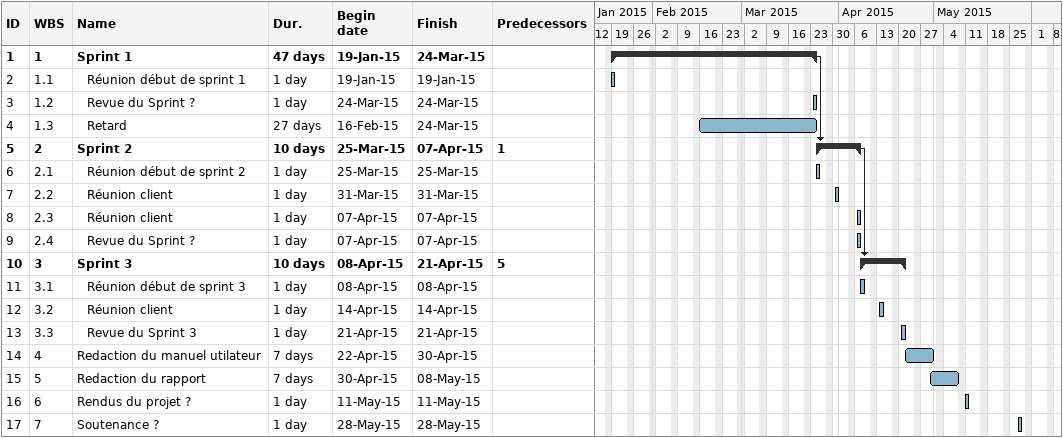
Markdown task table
| ID | WBS | Task | Duration | Start | Finish | Predecessors |
|---|---|---|---|---|---|---|
| 1 | 1 | **Sprint 1** | 47d | 2015-01-19 | 2015-03-24 |  |
| 2 | 1.1 | Réunion début de sprint 1 | 1d | 2015-01-19 | 2015-01-19 |  |
| 3 | 1.2 | Revue du Sprint ? | 1d | 2015-03-24 | 2015-03-24 |  |
| 4 | 1.3 | Retard | 27d | 2015-02-16 | 2015-03-24 |  |
| 5 | 2 | **Sprint 2** | 10d | 2015-03-25 | 2015-04-07 | 1 |
| 6 | 2.1 | Réunion début de sprint 2 | 1d | 2015-03-25 | 2015-03-25 |  |
| 7 | 2.2 | Réunion client | 1d | 2015-03-31 | 2015-03-31 |  |
| 8 | 2.3 | Réunion client | 1d | 2015-04-07 | 2015-04-07 |  |
| 9 | 2.4 | Revue du Sprint ? | 1d | 2015-04-07 | 2015-04-07 |  |
| 10 | 3 | **Sprint 3** | 10d | 2015-04-08 | 2015-04-21 | 5 |
| 11 | 3.1 | Réunion début de sprint 3 | 1d | 2015-04-08 | 2015-04-08 |  |
| 12 | 3.2 | Réunion client | 1d | 2015-04-14 | 2015-04-14 |  |
| 13 | 3.3 | Revue du Sprint 3 | 1d | 2015-04-21 | 2015-04-21 |  |
| 14 | 4 | Redaction du manuel utilateur | 7d | 2015-04-22 | 2015-04-30 |  |
| 15 | 5 | Redaction du rapport | 7d | 2015-04-30 | 2015-05-08 |  |
| 16 | 6 | Rendus du projet ? | 1d | 2015-05-11 | 2015-05-11 |  |
| 17 | 7 | Soutenance ? | 1d | 2015-05-28 | 2015-05-28 |  |
